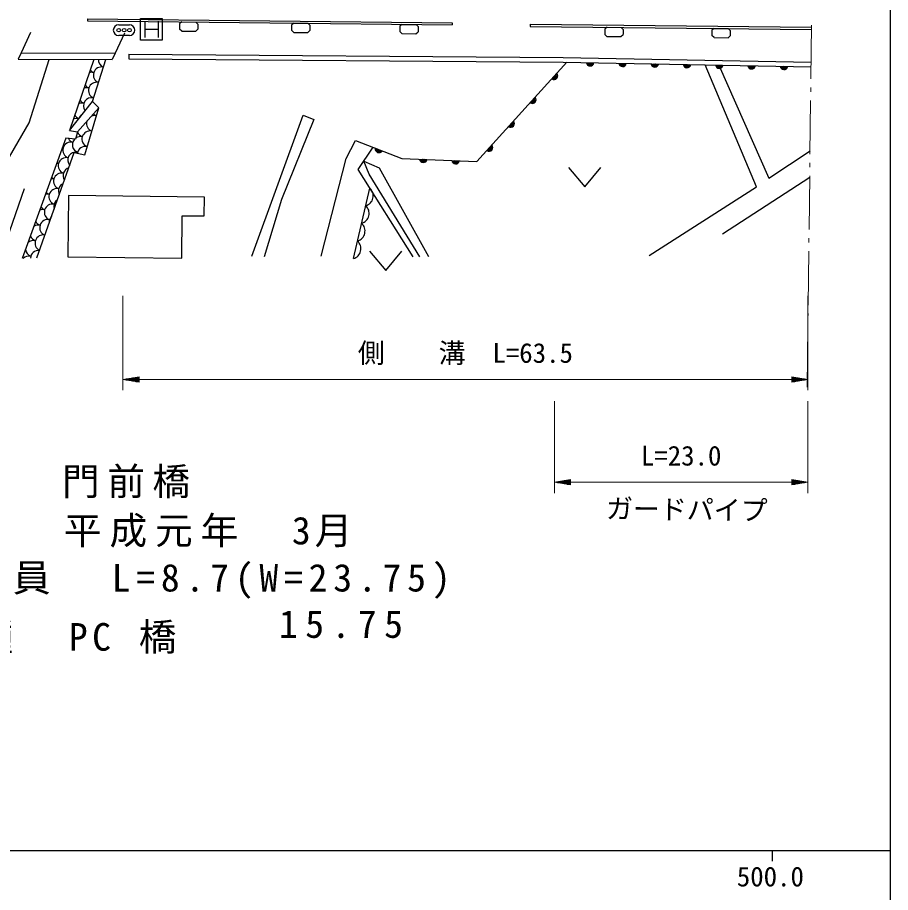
# Model space of a CAD drawing. Units: millimetres, scale not verified. Extents: x 40000 to 680000, y 20000 to 380000.
# Drawn here: x 497930 to 579000, y 201088 to 282346 of the extents above; entities that cross this region are included whole.
import ezdxf
from ezdxf.enums import TextEntityAlignment as Align

# ---------------------------------------------------------------- set-up
doc = ezdxf.new("R2010")
doc.units = ezdxf.units.MM
doc.header["$LTSCALE"] = 1000
for name, color, linetype, lineweight in [('M-BGD', 7, 'Continuous', 25), ('M-BGD-HTXT', 7, 'Continuous', 13), ('M-STR-HTXT', 7, 'Continuous', 13), ('M-STR-STR1', 1, 'Continuous', 25), ('M-STR-STRC', 7, 'Continuous', 25), ('M-STR-STRD', 7, 'Continuous', 25), ('M-TTL-BAND', 7, 'Continuous', 25)]:
    doc.layers.add(name, color=color, linetype=linetype, lineweight=lineweight)
doc.styles.add('ＭＳ ゴシック', font='')
doc.styles.get('ＭＳ ゴシック').set_extended_font_data('MS Gothic')

msp = doc.modelspace()

# ---------------------------------------------------------------- linework, layer by layer
at = {"layer": 'M-BGD'}
for p, q in [((512987, 281752), (512982, 281269)), ((513180, 281081), (512982, 281269)), ((513189, 281936), (512987, 281752)), ((513189, 281936), (514491, 281921)), ((514482, 281067), (514684, 281251)), ((514491, 281921), (514689, 281733)), ((514689, 281733), (514684, 281251)), ((523387, 281638), (523382, 281155)), ((523580, 280967), (523382, 281155)), ((523589, 281821), (523387, 281638)), ((523589, 281821), (524891, 281807)), ((524891, 281807), (525089, 281619)), ((525089, 281619), (525084, 281136)), ((533433, 281527), (533428, 281044)), ((533635, 281710), (533433, 281527)), ((533635, 281710), (534937, 281696)), ((534937, 281696), (535135, 281508)), ((535135, 281508), (535130, 281025)), ((552475, 281263), (552470, 280780)), ((552677, 281446), (552475, 281263)), ((552677, 281446), (553979, 281432)), ((553979, 281432), (554177, 281244)), ((554177, 281244), (554172, 280762)), ((562423, 281155), (562418, 280672)), ((562625, 281338), (562423, 281155)), ((562625, 281338), (563927, 281324)), ((563927, 281324), (564125, 281136)), ((513180, 281081), (514482, 281067)), ((523580, 280967), (524882, 280952)), ((524882, 280952), (525084, 281136)), ((533626, 280856), (533428, 281044)), ((533626, 280856), (534928, 280842)), ((534928, 280842), (535130, 281025)), ((552668, 280592), (552470, 280780)), ((552668, 280592), (553970, 280578)), ((553970, 280578), (554172, 280762)), ((562616, 280484), (562418, 280672)), ((562616, 280484), (563918, 280470)), ((563918, 280470), (564120, 280653)), ((564125, 281136), (564120, 280653)), ((508274, 278946), (508270, 278496)), ((508274, 278946), (548599, 278642)), ((505006, 278449), (502762, 271859)), ((508270, 278496), (548593, 278192)), ((548593, 278192), (571620, 277763)), ((548599, 278642), (571628, 278213)), ((504883, 274547), (505474, 273943)), ((502762, 271859), (503502, 271724)), ((502417, 271144), (498373, 259962)), ((549101, 268418), (550601, 266618)), ((550601, 266618), (552101, 268418)), ((563408, 262257), (571496, 267528)), ((498556, 266428), (496904, 261708)), ((502663, 265801), (502598, 260130)), ((515290, 265658), (502663, 265801)), ((529119, 259955), (530648, 266506)), ((515270, 263915), (515290, 265658)), ((513179, 260010), (513224, 263938)), ((513224, 263938), (515270, 263915)), ((502598, 260130), (513179, 260010)), ((530620, 260652), (532120, 258852)), ((532120, 258852), (533620, 260652))]:
    msp.add_line(p, q, dxfattribs=at)
for points in [[(493295, 262713), (499015, 272552), (500865, 278460)], [(502762, 271859), (504883, 274547), (506140, 278446)], [(529322, 270938), (533636, 269267), (540594, 268963), (548953, 278185)], [(556580, 260236), (566548, 266627), (561799, 277946)], [(563052, 277923), (567695, 267418), (571526, 269957)], [(499729, 260036), (503206, 269800), (504168, 269579), (505474, 273943), (503502, 271724), (503329, 271033), (502417, 271144)], [(519690, 260168), (524460, 273263), (525453, 272878), (522435, 265454), (520835, 260107)], [(526142, 260168), (528451, 269262), (529322, 270938)], [(534669, 260107), (529565, 268229), (530950, 270308)], [(530082, 269005), (531530, 268371), (536087, 260147)], [(535277, 260107), (530578, 267784), (530082, 269005)]]:
    msp.add_lwpolyline(points, dxfattribs=at)
for centre, radius, start, end in [((506189, 278430), 752, 178.64677, 248.17303), ((551109, 278199), 354, 187.73059, 350.13577), ((551109, 278199), 283, 189.95463, 347.91173), ((551109, 278199), 212, 193.70095, 344.1654), ((551109, 278199), 142, 201.41268, 336.45367), ((551109, 278199), 100, 211.73035, 326.13601), ((551109, 278199), 100, 211.73035, 326.13601), ((554108, 278143), 354, 187.73059, 350.13577), ((554108, 278143), 283, 189.95463, 347.91173), ((554108, 278143), 212, 193.70095, 344.1654), ((554108, 278143), 142, 201.41268, 336.45367), ((554108, 278143), 100, 211.73035, 326.13601), ((554108, 278143), 100, 211.73035, 326.13601), ((557108, 278088), 354, 187.73059, 350.13577), ((557108, 278088), 283, 189.95463, 347.91173), ((557108, 278088), 212, 193.70095, 344.1654), ((557108, 278088), 142, 201.41268, 336.45367), ((557108, 278088), 100, 211.73035, 326.13601), ((557108, 278088), 100, 211.73035, 326.13601), ((560107, 278032), 354, 187.73059, 350.13577), ((560107, 278032), 283, 189.95463, 347.91173), ((560107, 278032), 212, 193.70095, 344.1654), ((560107, 278032), 142, 201.41268, 336.45367), ((560107, 278032), 100, 211.73035, 326.13601), ((560107, 278032), 100, 211.73035, 326.13601), ((563107, 277976), 354, 187.73059, 350.13577), ((563107, 277976), 283, 189.95463, 347.91173), ((563107, 277976), 212, 193.70095, 344.1654), ((563107, 277976), 142, 201.41268, 336.45367), ((563107, 277976), 100, 211.73035, 326.13601), ((563107, 277976), 100, 211.73035, 326.13601), ((504833, 276504), 752, 76.07276, 109.2051), ((505293, 277931), 752, 215.49888, 248.17303), ((505729, 277003), 752, 76.07276, 248.17303), ((547755, 276945), 354, 236.60727, 39.01245), ((547755, 276945), 283, 238.83131, 36.78841), ((566106, 277920), 354, 187.73059, 350.13577), ((566106, 277920), 283, 189.95463, 347.91173), ((566106, 277920), 212, 193.70095, 344.1654), ((566106, 277920), 142, 201.41268, 336.45367), ((566106, 277920), 100, 211.73035, 326.13601), ((566106, 277920), 100, 211.73035, 326.13601), ((569106, 277864), 354, 187.73059, 350.13577), ((569106, 277864), 283, 189.95463, 347.91173), ((569106, 277864), 212, 193.70095, 344.1654), ((569106, 277864), 142, 201.41268, 336.45367), ((569106, 277864), 100, 211.73035, 326.13601), ((569106, 277864), 100, 211.73035, 326.13601), ((505269, 275575), 752, 76.07276, 248.17303), ((547755, 276945), 212, 242.57763, 33.04208), ((547755, 276945), 142, 250.28936, 25.33035), ((547755, 276945), 100, 260.60702, 15.01269), ((547755, 276945), 100, 260.60702, 15.01269), ((504372, 275076), 752, 76.07276, 111.59547), ((504833, 276504), 752, 213.18408, 248.17303), ((504372, 275076), 752, 210.79371, 248.17303), ((504808, 274147), 752, 76.07276, 217.15841), ((545740, 274722), 354, 236.60727, 39.01245), ((545740, 274722), 283, 238.83131, 36.78841), ((545740, 274722), 212, 242.57763, 33.04208), ((545740, 274722), 142, 250.28936, 25.33035), ((545740, 274722), 100, 260.60702, 15.01269), ((545740, 274722), 100, 260.60702, 15.01269), ((503912, 273649), 752, 76.07276, 114.07397), ((503912, 273649), 752, 208.31521, 247.60104), ((504348, 272720), 752, 122.9706, 160.48317), ((505094, 272491), 752, 77.28033, 113.12792), ((505524, 273928), 752, 224.78612, 249.38059), ((503451, 272221), 752, 76.67723, 116.65638), ((505094, 272491), 752, 163.605, 249.38059), ((543726, 272499), 354, 236.60727, 39.01245), ((543726, 272499), 283, 238.83131, 36.78841), ((543726, 272499), 212, 242.57763, 33.04208), ((543726, 272499), 142, 250.28936, 25.33035), ((543726, 272499), 100, 260.60702, 15.01269), ((543726, 272499), 100, 260.60702, 15.01269), ((503451, 272221), 752, 205.7328, 206.77654), ((504208, 271974), 752, 199.77827, 249.38059), ((504663, 271054), 752, 77.28033, 249.38059), ((502892, 270019), 752, 77.28033, 249.38059), ((503322, 271456), 752, 206.89874, 249.38059), ((503778, 270537), 752, 137.33821, 249.38059), ((503778, 270537), 752, 77.28033, 123.62491), ((502006, 269501), 752, 77.28033, 83.40489), ((502437, 270938), 752, 243.34037, 249.38059), ((503347, 269100), 752, 77.28033, 221.04981), ((504233, 269617), 752, 77.28033, 171.01368), ((531498, 270153), 354, 167.62483, 330.03001), ((531498, 270153), 283, 169.84887, 327.80597), ((531498, 270153), 212, 173.5952, 324.05965), ((531498, 270153), 142, 181.30693, 316.34792), ((531498, 270153), 100, 191.62459, 306.03025), ((531498, 270153), 100, 191.62459, 306.03025), ((541711, 270277), 354, 236.60727, 39.01245), ((541711, 270277), 283, 238.83131, 36.78841), ((541711, 270277), 212, 242.57763, 33.04208), ((541711, 270277), 142, 250.28936, 25.33035), ((541711, 270277), 100, 260.60702, 15.01269), ((541711, 270277), 100, 260.60702, 15.01269), ((502462, 268582), 752, 77.28033, 249.38059), ((535619, 269235), 354, 186.297, 348.70218), ((535619, 269235), 283, 188.52104, 346.47814), ((535619, 269235), 212, 192.26737, 342.73181), ((535619, 269235), 142, 199.9791, 335.02008), ((535619, 269235), 100, 210.29676, 324.70242), ((535619, 269235), 100, 210.29676, 324.70242), ((538616, 269104), 354, 186.297, 348.70218), ((538616, 269104), 283, 188.52104, 346.47814), ((538616, 269104), 212, 192.26737, 342.73181), ((538616, 269104), 142, 199.9791, 335.02008), ((538616, 269104), 100, 210.29676, 324.70242), ((538616, 269104), 100, 210.29676, 324.70242), ((501576, 268064), 752, 77.28033, 90.09384), ((502006, 269501), 752, 236.83191, 249.38059), ((502917, 267663), 752, 106.70933, 214.09304), ((501146, 266627), 752, 77.28033, 97.08136), ((501576, 268064), 752, 230.14296, 249.38059), ((502031, 267145), 752, 77.28033, 249.38059), ((502487, 266226), 752, 114.35603, 206.44635), ((500715, 265190), 752, 77.28033, 104.53537), ((501146, 266627), 752, 223.15544, 249.38059), ((501601, 265708), 752, 77.28033, 249.38059), ((530011, 265791), 957, 285.39456, 48.3399), ((501171, 264271), 752, 77.28033, 249.38059), ((502057, 264789), 752, 123.15618, 197.6462), ((500285, 263753), 752, 77.28033, 112.72872), ((500715, 265190), 752, 215.70143, 249.38059), ((529629, 264153), 957, 285.39456, 48.3399), ((500285, 263753), 752, 207.50809, 249.38059), ((500741, 262834), 752, 77.28033, 249.30676), ((501626, 263352), 752, 134.29997, 186.50241), ((499855, 262316), 752, 77.28033, 122.19243), ((529247, 262516), 957, 285.39456, 48.3399), ((499855, 262316), 752, 198.04437, 249.38059), ((500310, 261397), 752, 77.35468, 243.4477), ((501196, 261915), 752, 160.05428, 160.7481), ((499425, 260879), 752, 77.28033, 134.35579), ((528865, 260878), 957, 285.39456, 48.3399), ((498994, 259442), 752, 77.28033, 135.83351), ((499425, 260879), 752, 185.88101, 249.38059), ((499880, 259960), 752, 83.28808, 176.7283)]:
    msp.add_arc(centre, radius, start, end, dxfattribs=at)
at = {"layer": 'M-BGD-HTXT'}
for p, q in [((571609, 276642), (571671, 281641)), ((571594, 275442), (571599, 275842)), ((571522, 269642), (571584, 274642)), ((571507, 268442), (571512, 268842)), ((571435, 262643), (571497, 267642)), ((571420, 261443), (571425, 261843)), ((571349, 255643), (571411, 260643)), ((571334, 254443), (571339, 254843)), ((571254, 248008), (571324, 253643))]:
    msp.add_line(p, q, dxfattribs=at)
at = {"layer": 'M-STR-HTXT'}
for p, q in [((507718, 256492), (507718, 247727)), ((571328, 256492), (571328, 247727)), ((507718, 248727), (509218, 248977)), ((507718, 248727), (509218, 248477)), ((507718, 248727), (509218, 248727)), ((509218, 248777), (508018, 248777)), ((509218, 248677), (508018, 248677)), ((508318, 248827), (509218, 248827)), ((509218, 248877), (508618, 248877)), ((508918, 248927), (509218, 248927)), ((509218, 248477), (509218, 248977)), ((509218, 248727), (569828, 248727)), ((571328, 248727), (569828, 248977)), ((569828, 248977), (569828, 248477)), ((570128, 248927), (569828, 248927)), ((569828, 248877), (570428, 248877)), ((570728, 248827), (569828, 248827)), ((569828, 248777), (571028, 248777)), ((571328, 248727), (569828, 248477)), ((571328, 248727), (569828, 248727)), ((569828, 248677), (571028, 248677)), ((508318, 248627), (509218, 248627)), ((509218, 248577), (508618, 248577)), ((508918, 248527), (509218, 248527)), ((570728, 248627), (569828, 248627)), ((569828, 248577), (570428, 248577)), ((570128, 248527), (569828, 248527)), ((547785, 246727), (547785, 238187)), ((571328, 246727), (571328, 238187)), ((547785, 239187), (549285, 239437)), ((547785, 239187), (549285, 238937)), ((547785, 239187), (549285, 239187)), ((549285, 239237), (548085, 239237)), ((549285, 239137), (548085, 239137)), ((548385, 239287), (549285, 239287)), ((548385, 239087), (549285, 239087)), ((549285, 239337), (548685, 239337)), ((549285, 239037), (548685, 239037)), ((548985, 239387), (549285, 239387)), ((548985, 238987), (549285, 238987)), ((549285, 238937), (549285, 239437)), ((549285, 239187), (569828, 239187)), ((571328, 239187), (569828, 239437)), ((569828, 239437), (569828, 238937)), ((570128, 239387), (569828, 239387)), ((569828, 239337), (570428, 239337)), ((570728, 239287), (569828, 239287)), ((569828, 239237), (571028, 239237)), ((571328, 239187), (569828, 238937)), ((571328, 239187), (569828, 239187)), ((569828, 239137), (571028, 239137)), ((570728, 239087), (569828, 239087)), ((569828, 239037), (570428, 239037)), ((570128, 238987), (569828, 238987))]:
    msp.add_line(p, q, dxfattribs=at)
at = {"layer": 'M-STR-STR1'}
for p, q in [((499152, 280968), (498279, 279065)), ((507854, 280893), (507005, 279042)), ((498279, 279065), (498005, 278468)), ((498279, 279065), (507005, 279042)), ((507005, 279042), (506731, 278444)), ((498005, 278468), (506731, 278444))]:
    msp.add_line(p, q, dxfattribs=at)
at = {"layer": 'M-STR-STRC'}
for p, q in [((509366, 280251), (509366, 282251)), ((509366, 282251), (511366, 282251)), ((509741, 282001), (509741, 280501)), ((510991, 282001), (510991, 280501)), ((511366, 282251), (511366, 280251)), ((507327, 281672), (508327, 281672)), ((509741, 281251), (510991, 281251)), ((508327, 280672), (507327, 280672)), ((511366, 280251), (509366, 280251))]:
    msp.add_line(p, q, dxfattribs=at)
for centre in [(507327, 281172), (507827, 281172), (508327, 281172)]:
    msp.add_circle(centre, 167, dxfattribs=at)
for centre, start, end in [((507327, 281172), 90, 270), ((508327, 281172), 270, 90)]:
    msp.add_arc(centre, 500, start, end, dxfattribs=at)
at = {"layer": 'M-STR-STRD'}
for p, q in [((504420, 282233), (504418, 282033)), ((504418, 282033), (538301, 281659)), ((504420, 282233), (538303, 281859)), ((538303, 281859), (538301, 281659)), ((545540, 281724), (545538, 281524)), ((545538, 281524), (571666, 281240)), ((545540, 281724), (571668, 281440))]:
    msp.add_line(p, q, dxfattribs=at)
at = {"layer": 'M-TTL-BAND'}
for p, q in [((579000, 20000), (579000, 370000)), ((40000, 205000), (579000, 205000)), ((568000, 205000), (568000, 204000))]:
    msp.add_line(p, q, dxfattribs=at)

# ---------------------------------------------------------------- texts
at = {"layer": 'M-STR-HTXT', "style": 'ＭＳ ゴシック'}
for s, p in [('側\u3000\u3000溝  L=63.5', (539523, 249727)), ('L=23.0', (559557, 240187))]:
    msp.add_text(s, height=1833, dxfattribs=at).set_placement(p, align=Align.BOTTOM_CENTER)
msp.add_text('ガードパイプ', height=1833, rotation=359.248, dxfattribs=at).set_placement((560065, 235196), align=Align.BOTTOM_CENTER)
at = {"layer": 'M-STR-HTXT', "char_height": 2566, "attachment_point": 7, "style": 'ＭＳ ゴシック'}
for s, insert in [('\\T1.2;橋\u3000\u3000名\u3000門前橋', (481059, 237699)), ('\\T1.21;架橋年月\u3000平成元年\u30003月', (481059, 233116)), ('\\T1.31;橋長・幅員\u3000L=8.7(W=23.75)', (479164, 228356)), ('\\T1.4;15.75', (522205, 224693)), ('\\T1.24;橋\u3000\u3000種\u3000PC\\~橋', (480996, 223262))]:
    msp.add_mtext(s, dxfattribs=dict(at, insert=insert))
at = {"layer": 'M-TTL-BAND', "style": 'ＭＳ ゴシック'}
msp.add_text('500.0', height=1833, dxfattribs=at).set_placement((567844, 201101), align=Align.BOTTOM_CENTER)

doc.saveas('drawing.dxf')
